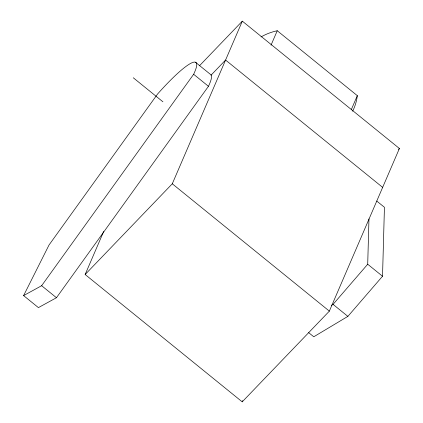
<?xml version="1.0" encoding="UTF-8"?>
<svg xmlns="http://www.w3.org/2000/svg" width="423" height="423" viewBox="0 0 423 423"><rect width="100%" height="100%" fill="white"/><g stroke="black" fill="none" stroke-linecap="round" stroke-linejoin="round"><path stroke-width="0.63" d="M331.383 305.369L333.06 304.364L367.709 264.232L368.967 218.913M308.663 332.637L313.776 336.777L347.88 316.378L382.529 276.245L384.438 207.281L376.771 201.068M199.445 65.798L242.326 21.15L399.402 148.489L329.358 311.127L242.22 401.85L85.145 274.511L103.693 231.444M85.145 274.511L172.283 183.794L242.326 21.15M271.032 45.161L277.245 30.736L357.319 95.651A61.779 53.557 23.3 0 1 352.645 111.196M351.365 109.478L357.319 95.651M242.22 401.85L242.739 400.639M23.598 295.598L49.047 244.975L157.546 94.054A67.574 10.411 -51 0 1 193.639 74.284L208.46 86.297L56.46 297.723L38.414 307.611L23.598 295.598L41.644 285.71L193.639 74.284M210.977 75.241L225.575 60.045L382.651 187.378M398.492 149.435L399.402 148.489M195.495 62.271L210.316 74.284A67.574 10.411 -51 0 1 208.46 86.297M367.709 264.232L382.529 276.245M133.282 77.774L162.918 101.8M333.06 304.364L347.88 316.378M172.283 183.794L329.358 311.127M41.644 285.71L56.46 297.723M261.039 36.928A61.779 53.557 23.3 0 1 277.245 30.736"/></g></svg>
